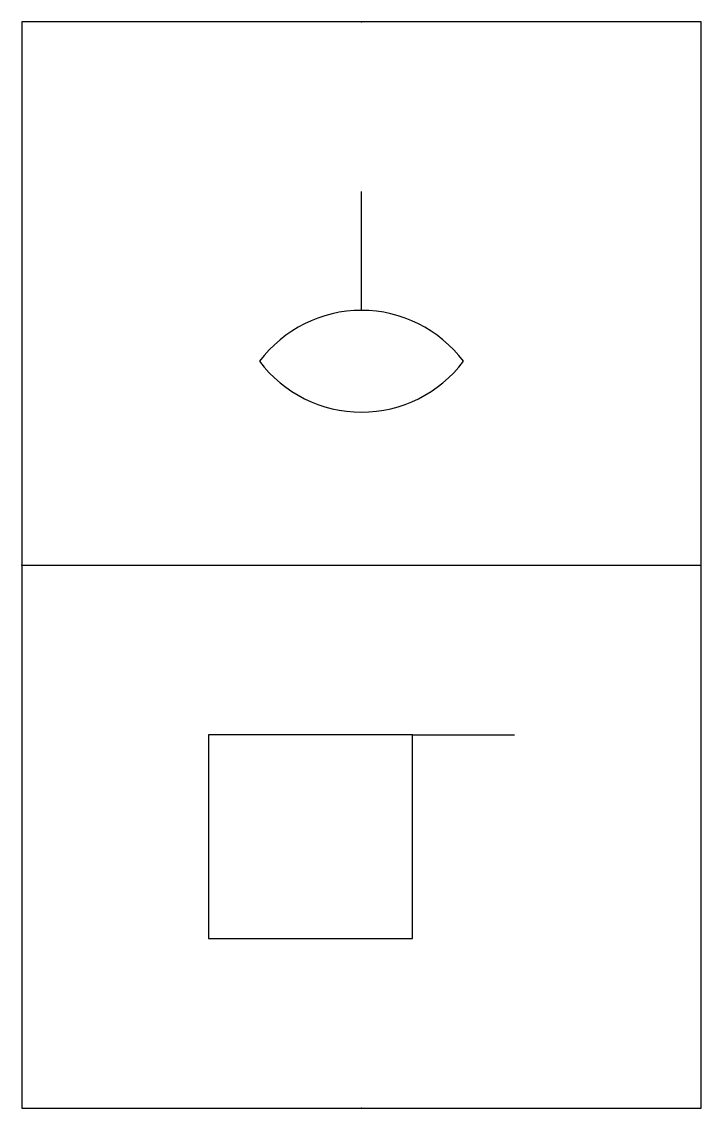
# Model space of a CAD drawing. Header units: millimetres. Extents: x -5 to 5, y -8 to 8.
import ezdxf

# ---------------------------------------------------------------- set-up
doc = ezdxf.new("R2010")
doc.units = ezdxf.units.MM
doc.layers.add('A', color=7, linetype='Continuous')
doc.layers.add('C', color=6, linetype='Continuous')

msp = doc.modelspace()

# ---------------------------------------------------------------- linework, layer by layer
at = {"linetype": 'Continuous', "transparency": 33554687}
for p, q in [((-5, 8), (-5, -8)), ((5, 8), (-5, 8)), ((5, -8), (5, 8)), ((-5, 0), (5, 0)), ((-5, -8), (5, -8))]:
    msp.add_line(p, q, dxfattribs=at)
at = {"transparency": 33554687}
for p, q in [((0, 3.75), (0, 5.5)), ((0.75, -2.5), (2.25, -2.5))]:
    msp.add_line(p, q, dxfattribs=at)
msp.add_lwpolyline([(0.75, -2.5), (-2.25, -2.5), (-2.25, -5.5), (0.75, -5.5)], close=True, dxfattribs=at)
for centre, start, end in [((0, 1.875), 36.8699, 143.1301), ((0, 4.125), 216.8699, 323.1301)]:
    msp.add_arc(centre, 1.875, start, end, dxfattribs=at)
at = {"layer": 'A', "color": 1, "linetype": 'Continuous', "transparency": 33554687}
msp.add_point((-5, 0), dxfattribs=at)
at = {"layer": 'C', "color": 2, "linetype": 'Continuous', "transparency": 33554687}
msp.add_point((0, 8), dxfattribs=at)
at = {"layer": 'C', "color": 1, "linetype": 'Continuous', "transparency": 33554687}
msp.add_point((0, -8), dxfattribs=at)

doc.saveas('drawing.dxf')
